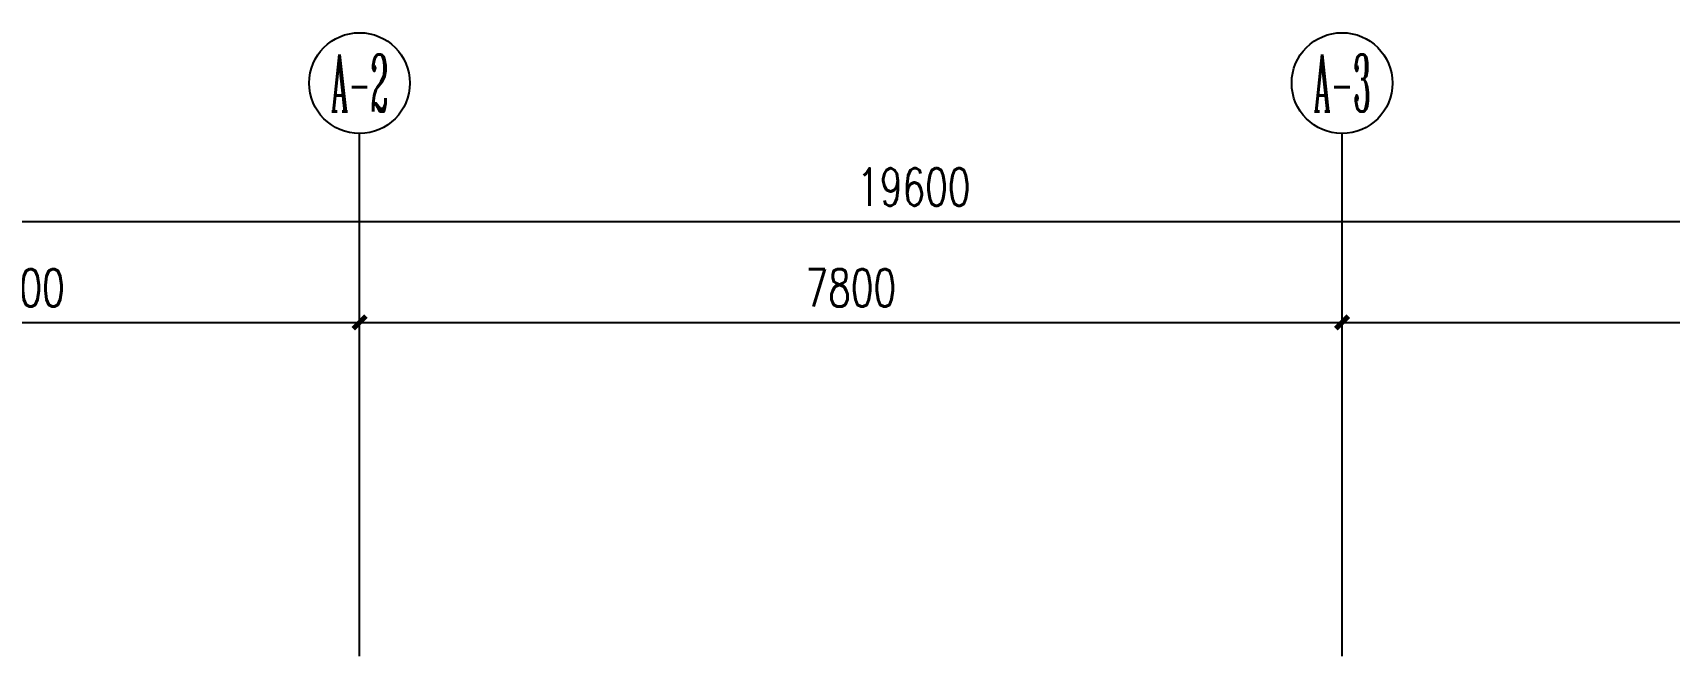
# Model space of a CAD drawing. Extents: x 13680 to 1640314, y -473492 to 65390.
# Drawn here: x 1297426 to 1310418, y -385133 to -380183 of the extents above; entities that cross this region are included whole.
import ezdxf
from ezdxf.enums import TextEntityAlignment as Align

# ---------------------------------------------------------------- set-up
doc = ezdxf.new("R2010")
doc.units = 0
doc.header["$LTSCALE"] = 1000
doc.header["$MEASUREMENT"] = 0
for name, color, linetype in [('AXIS', 1, 'Continuous'), ('AXIS_TEXT', 7, 'Continuous'), ('WALL', 255, 'Continuous')]:
    doc.layers.add(name, color=color, linetype=linetype)
doc.styles.add('_HZTXT', font='txt.shx', dxfattribs={"width": 0.8, "bigfont": 'HZTXT.shx'})
doc.styles.add('_TCH_AXIS', font='COMPLEX', dxfattribs={"bigfont": 'GBCBIG'})
doc.styles.add('_TCH_DIM_T3', font='SIMPLEX', dxfattribs={"width": 0.705882, "bigfont": 'GBCBIG'})
doc.dimstyles.new('_TCH_ARCH&&100', dxfattribs={"dimtxt": 297.5, "dimasz": 100, "dimexe": 250, "dimexo": 300, "dimgap": 126.25, "dimtad": 1, "dimdec": 0, "dimzin": 0, "dimdsep": 46, "dimtxsty": '_TCH_DIM_T3', "dimblk": 'ARCHTICK', "dimcen": 0.09, "dimclrt": 7, "dimazin": 2, "dimtfac": 1, "dimtdec": 0, "dimtix": 1, "dimtmove": 2, "dimatfit": 3, "dimfxl": 1, "dimtolj": 1, "dimtzin": 0, "dimarcsym": 0})

# ---------------------------------------------------------------- blocks, each defined once
blk = doc.blocks.new('_ArchTick')
at = {"color": 0, "linetype": 'ByBlock', "const_width": 0.4}
blk.add_lwpolyline([(-0.5, -0.5), (0.5, 0.5)], dxfattribs=at)
blk = doc.blocks.new('*D345')
at = {"layer": 'AXIS', "color": 0, "lineweight": -2, "transparency": 16777216}
for p, q in [((1285584, -400289), (1285584, -398395)), ((1290984, -400289), (1290984, -398395)), ((1285584, -398645), (1290984, -398645))]:
    blk.add_line(p, q, dxfattribs=at)
at = {"layer": 'Defpoints', "color": 0, "transparency": 16777216}
for p in [(1290984, -398645), (1285584, -400589), (1290984, -400589)]:
    blk.add_point(p, dxfattribs=at)
at = {"layer": 'AXIS', "color": 0, "lineweight": -2, "transparency": 16777216, "xscale": 100, "yscale": 100, "zscale": 100, "rotation": 180}
blk.add_blockref('_ArchTick', (1285584, -398645), dxfattribs=at)
at = {"layer": 'AXIS', "color": 0, "lineweight": -2, "transparency": 16777216, "xscale": 100, "yscale": 100, "zscale": 100}
blk.add_blockref('_ArchTick', (1290984, -398645), dxfattribs=at)
at = {"layer": 'AXIS', "color": 7, "transparency": 16777216, "insert": (1288284, -398370), "char_height": 297.5, "attachment_point": 5, "style": '_TCH_DIM_T3'}
blk.add_mtext('\\A1;5400', dxfattribs=at)
blk = doc.blocks.new('*D346')
at = {"layer": 'AXIS', "color": 0, "lineweight": -2, "transparency": 16777216}
for p, q in [((1290984, -400289), (1290984, -398395)), ((1298784, -400289), (1298784, -398395)), ((1290984, -398645), (1298784, -398645))]:
    blk.add_line(p, q, dxfattribs=at)
at = {"layer": 'Defpoints', "color": 0, "transparency": 16777216}
for p in [(1298784, -398645), (1290984, -400589), (1298784, -400589)]:
    blk.add_point(p, dxfattribs=at)
at = {"layer": 'AXIS', "color": 0, "lineweight": -2, "transparency": 16777216, "xscale": 100, "yscale": 100, "zscale": 100, "rotation": 180}
blk.add_blockref('_ArchTick', (1290984, -398645), dxfattribs=at)
at = {"layer": 'AXIS', "color": 0, "lineweight": -2, "transparency": 16777216, "xscale": 100, "yscale": 100, "zscale": 100}
blk.add_blockref('_ArchTick', (1298784, -398645), dxfattribs=at)
at = {"layer": 'AXIS', "color": 7, "transparency": 16777216, "insert": (1294884, -398370), "char_height": 297.5, "attachment_point": 5, "style": '_TCH_DIM_T3'}
blk.add_mtext('\\A1;7800', dxfattribs=at)
blk = doc.blocks.new('*D347')
at = {"layer": 'AXIS', "color": 0, "lineweight": -2, "transparency": 16777216}
for p, q in [((1298784, -400289), (1298784, -398395)), ((1305184, -400289), (1305184, -398395)), ((1298784, -398645), (1305184, -398645))]:
    blk.add_line(p, q, dxfattribs=at)
at = {"layer": 'Defpoints', "color": 0, "transparency": 16777216}
for p in [(1305184, -398645), (1298784, -400589), (1305184, -400589)]:
    blk.add_point(p, dxfattribs=at)
at = {"layer": 'AXIS', "color": 0, "lineweight": -2, "transparency": 16777216, "xscale": 100, "yscale": 100, "zscale": 100, "rotation": 180}
blk.add_blockref('_ArchTick', (1298784, -398645), dxfattribs=at)
at = {"layer": 'AXIS', "color": 0, "lineweight": -2, "transparency": 16777216, "xscale": 100, "yscale": 100, "zscale": 100}
blk.add_blockref('_ArchTick', (1305184, -398645), dxfattribs=at)
at = {"layer": 'AXIS', "color": 7, "transparency": 16777216, "insert": (1301984, -398370), "char_height": 297.5, "attachment_point": 5, "style": '_TCH_DIM_T3'}
blk.add_mtext('\\A1;6400', dxfattribs=at)
blk = doc.blocks.new('*D348')
at = {"layer": 'AXIS', "color": 0, "lineweight": -2, "transparency": 16777216}
for p, q in [((1285584, -400485), (1285584, -397595)), ((1305184, -400485), (1305184, -397595)), ((1285584, -397845), (1305184, -397845))]:
    blk.add_line(p, q, dxfattribs=at)
at = {"layer": 'Defpoints', "color": 0, "transparency": 16777216}
for p in [(1305184, -397845), (1285584, -400785), (1305184, -400785)]:
    blk.add_point(p, dxfattribs=at)
at = {"layer": 'AXIS', "color": 0, "lineweight": -2, "transparency": 16777216, "xscale": 100, "yscale": 100, "zscale": 100, "rotation": 180}
blk.add_blockref('_ArchTick', (1285584, -397845), dxfattribs=at)
at = {"layer": 'AXIS', "color": 0, "lineweight": -2, "transparency": 16777216, "xscale": 100, "yscale": 100, "zscale": 100}
blk.add_blockref('_ArchTick', (1305184, -397845), dxfattribs=at)
at = {"layer": 'AXIS', "color": 7, "transparency": 16777216, "insert": (1295384, -397570), "char_height": 297.5, "attachment_point": 5, "style": '_TCH_DIM_T3'}
blk.add_mtext('\\A1;19600', dxfattribs=at)
blk = doc.blocks.new('2FX')
at = {"layer": 'AXIS'}
for p, q in [((1290983.8, -401295.1), (1290983.8, -397145.3)), ((1298783.8, -401295.1), (1298783.8, -397145.3))]:
    blk.add_line(p, q, dxfattribs=at)
for centre in [(1290983.8, -396745.3), (1298783.8, -396745.3)]:
    blk.add_circle(centre, 400, dxfattribs=at)
at = {"layer": 'AXIS_TEXT', "style": '_TCH_AXIS', "width": 0.344262}
for s, p, p2 in [('A-2', (1290757.5, -396971.6), (1291210, -396971.6)), ('A-3', (1298557.5, -396971.6), (1299010, -396971.6))]:
    blk.add_text(s, height=452.55, dxfattribs=at).set_placement(p, p2, align=Align.FIT)
at = {"layer": 'WALL', "color": 2, "style": '_HZTXT', "width": 0.8, "flags": 8}
blk.add_attdef('北', text='', height=500, rotation=8, dxfattribs=at).set_placement((1282216.6, -399376.5), align=Align.MIDDLE)
at = {"layer": 'AXIS'}
for p1, p2, distance, picture, middle in [((1285583.7, -400784.6), (1305183.7, -400784.6), 2939.3, '*D348', (1295383.7, -397570.3)), ((1285583.7, -400589), (1290983.8, -400589), 1943.6, '*D345', (1288283.8, -398370.3)), ((1290983.8, -400589), (1298783.8, -400589), 1943.6, '*D346', (1294883.8, -398370.3)), ((1298783.8, -400589), (1305183.8, -400589), 1943.6, '*D347', (1301983.8, -398370.3))]:
    dim = blk.add_aligned_dim(p1=p1, p2=p2, distance=distance, dimstyle='_TCH_ARCH&&100', dxfattribs=at)
    dim.commit()
    dim.dimension.update_dxf_attribs({"geometry": picture, "text_midpoint": middle})

msp = doc.modelspace()

# ---------------------------------------------------------------- block references
msp.add_blockref('2FX', (9036.596, 16162.546))

doc.saveas('drawing.dxf')
